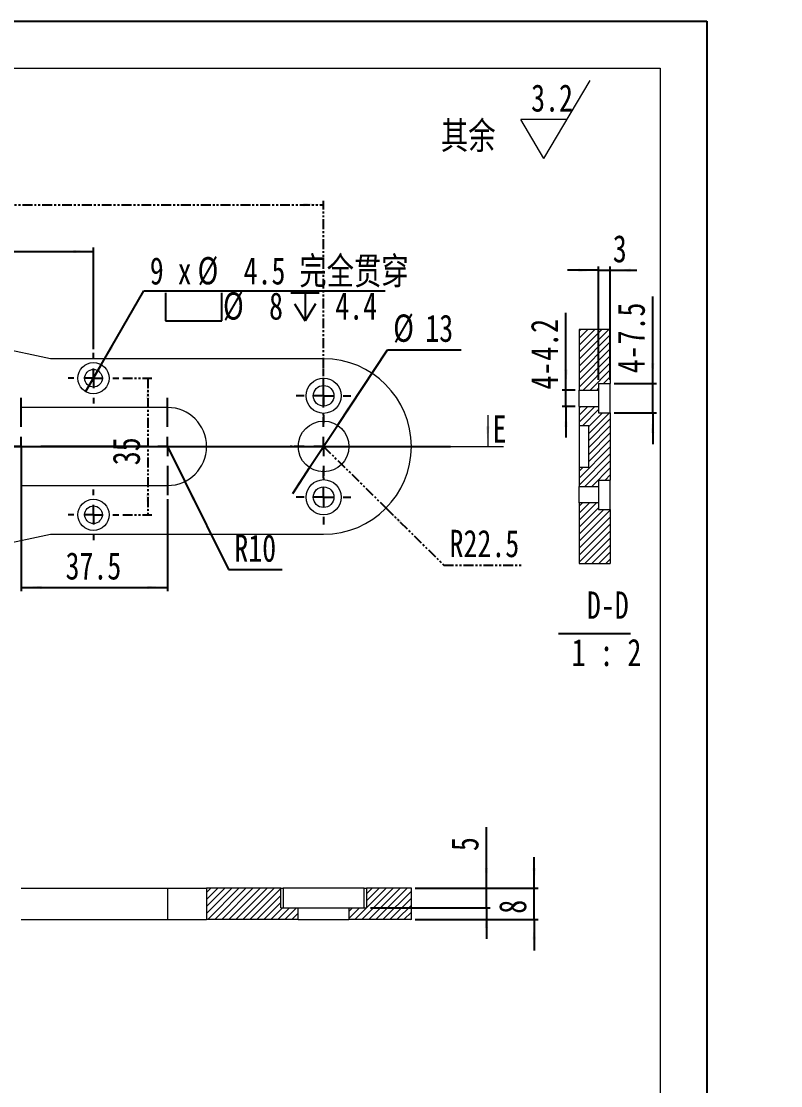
# Model space of a CAD drawing. Header units: millimetres. Extents: x 12 to 1086, y 8 to 1479.
# Drawn here: x 600 to 1086, y 797 to 1479 of the extents above; entities that cross this region are included whole.
import ezdxf

# ---------------------------------------------------------------- set-up
doc = ezdxf.new("R2010")
doc.units = ezdxf.units.MM
doc.linetypes.add('SLD-双点画线', pattern=[12.7, 6.35, -1.27, 1.27, -1.27, 1.27, -1.27])
doc.linetypes.add('SLD-实线', pattern=[0])
for name, color, linetype in [('双点划线层', 6, 'SLD-双点画线'), ('图框', 7, 'SLD-实线'), ('标注线', 4, 'SLD-实线')]:
    doc.layers.add(name, color=color, linetype=linetype)
doc.layers.add('粗实线', color=7, linetype='SLD-实线', lineweight=15)
doc.styles.add('SLDTEXTSTYLE0', font='HYSWLONGFANGSONG.TTF', dxfattribs={"bigfont": 'bigfont'})
doc.styles.add('SLDTEXTSTYLE3', font='HYSWLONGFANGSONG.TTF')
doc.dimstyles.new('SLDDIMSTYLE0', dxfattribs={"dimtxt": 17.5, "dimasz": 13, "dimexe": 0, "dimexo": 0.0625, "dimgap": 4.375, "dimtad": 1, "dimlfac": 2, "dimrnd": 1e-09, "dimzin": 12, "dimdsep": 46, "dimtxsty": 'SLDTEXTSTYLE3', "dimsah": 1, "dimcen": 0.09, "dimadec": 0, "dimazin": 3, "dimtol": 1, "dimtp": 0.25, "dimtm": 0.25, "dimtfac": 1, "dimtofl": 0, "dimtmove": 0, "dimatfit": 3, "dimfxl": 0, "dimfrac": 2, "dimtolj": 1, "dimarcsym": 0})
doc.dimstyles.new('SLDDIMSTYLE1', dxfattribs={"dimtxt": 17.5, "dimasz": 13, "dimexe": 0, "dimexo": 0.0625, "dimgap": 4.375, "dimtad": 0, "dimtih": 1, "dimtoh": 1, "dimdec": 3, "dimlfac": 2, "dimrnd": 1e-09, "dimzin": 12, "dimdsep": 46, "dimtxsty": 'SLDTEXTSTYLE3', "dimsah": 1, "dimcen": 0, "dimadec": 0, "dimazin": 3, "dimtfac": 1, "dimtdec": 3, "dimtofl": 0, "dimtmove": 0, "dimatfit": 3, "dimfxl": 0, "dimfrac": 2, "dimtolj": 1, "dimtzin": 12, "dimarcsym": 0})
doc.dimstyles.new('SLDDIMSTYLE2', dxfattribs={"dimtxt": 17.5, "dimasz": 13, "dimexe": 0, "dimexo": 0.0625, "dimgap": 4.375, "dimtad": 1, "dimdec": 3, "dimlfac": 2, "dimrnd": 1e-09, "dimzin": 12, "dimdsep": 46, "dimtxsty": 'SLDTEXTSTYLE3', "dimsah": 1, "dimcen": 0.09, "dimadec": 0, "dimazin": 3, "dimtfac": 1, "dimtdec": 3, "dimtofl": 0, "dimtmove": 0, "dimatfit": 3, "dimfxl": 0, "dimfrac": 2, "dimtolj": 1, "dimtzin": 12, "dimarcsym": 0})
doc.dimstyles.new('SLDDIMSTYLE4', dxfattribs={"dimtxt": 17.5, "dimasz": 13, "dimexe": 0, "dimexo": 0.0625, "dimgap": 4.375, "dimtad": 1, "dimdec": 3, "dimlfac": 2, "dimrnd": 1e-09, "dimzin": 12, "dimdsep": 46, "dimtxsty": 'SLDTEXTSTYLE3', "dimsah": 1, "dimcen": 0.09, "dimadec": 0, "dimazin": 3, "dimtfac": 1, "dimtdec": 3, "dimtmove": 0, "dimatfit": 0, "dimfxl": 0, "dimfrac": 2, "dimtolj": 1, "dimtzin": 12, "dimarcsym": 0})
doc.dimstyles.new('SLDDIMSTYLE6', dxfattribs={"dimtxt": 17.5, "dimasz": 13, "dimexe": 0, "dimexo": 0.0625, "dimgap": 4.375, "dimtad": 0, "dimtih": 1, "dimtoh": 1, "dimdec": 3, "dimlfac": 2, "dimrnd": 1e-09, "dimzin": 12, "dimdsep": 46, "dimtxsty": 'SLDTEXTSTYLE3', "dimsah": 1, "dimcen": 0, "dimadec": 0, "dimazin": 3, "dimtfac": 1, "dimtdec": 3, "dimtmove": 0, "dimatfit": 3, "dimfxl": 0, "dimfrac": 2, "dimtolj": 1, "dimtzin": 12, "dimarcsym": 0})
doc.dimstyles.new('SLDDIMSTYLE7', dxfattribs={"dimtxt": 17.5, "dimasz": 13, "dimexe": 0, "dimexo": 0.0625, "dimgap": 4.375, "dimtad": 0, "dimtih": 1, "dimtoh": 1, "dimdec": 0, "dimlfac": 2, "dimrnd": 1e-09, "dimzin": 12, "dimdsep": 46, "dimtxsty": 'SLDTEXTSTYLE3', "dimblk1": 'NONE', "dimsah": 1, "dimcen": 0, "dimadec": 0, "dimazin": 3, "dimtfac": 1, "dimtdec": 3, "dimtmove": 0, "dimatfit": 3, "dimldrblk": 'NONE', "dimfxl": 0, "dimfrac": 2, "dimtolj": 1, "dimtzin": 12, "dimarcsym": 0})

# ---------------------------------------------------------------- blocks, each defined once
blk = doc.blocks.new('SW_SFSYMBOL_0')
at = {"color": 0, "linetype": 'SLD-实线', "lineweight": 0}
for p, q in [((8.24, -25), (37.74, 25)), ((8.24, -25), (-6.5, 0)), ((22.99, 0), (-6.5, 0))]:
    blk.add_line(p, q, dxfattribs=at)
at = {"color": 0, "linetype": 'SLD-实线', "lineweight": 0, "insert": (0, 22.56), "char_height": 17.5, "attachment_point": 1, "style": 'SLDTEXTSTYLE3'}
blk.add_mtext('3.2', dxfattribs=at)
blk = doc.blocks.new('_D')
at = {"layer": '双点划线层'}
for p, q in [((155.86, 1283.91), (155.86, 1363.91)), ((155.86, 1361.41), (793.36, 1361.41)), ((793.36, 1231.41), (793.36, 1363.91))]:
    blk.add_line(p, q, dxfattribs=at)
for points in [[(155.86, 1361.41), (168.86, 1360.41), (168.86, 1362.41)], [(793.36, 1361.41), (780.36, 1362.41), (780.36, 1360.41)]]:
    blk.add_solid(points, dxfattribs=at)
at = {"layer": '双点划线层', "char_height": 17.5, "attachment_point": 1, "style": 'SLDTEXTSTYLE3'}
for s, insert in [(' ±0.05', (480.31, 1383.97, -9.75)), ('255', (449.61, 1383.97, -9.75))]:
    blk.add_mtext(s, dxfattribs=dict(at, insert=insert))
blk = doc.blocks.new('_D_1')
at = {"layer": '双点划线层'}
for p, q in [((793.36, 1206.41), (833.4, 1166.91)), ((833.4, 1166.91), (870.36, 1130.44)), ((870.36, 1130.44), (920.12, 1130.44))]:
    blk.add_line(p, q, dxfattribs=at)
blk.add_solid([(833.4, 1166.91), (841.95, 1157.07), (843.36, 1158.49)], dxfattribs=at)
at = {"layer": '双点划线层', "insert": (874.11, 1153, -9.75), "char_height": 17.5, "attachment_point": 1, "style": 'SLDTEXTSTYLE3'}
blk.add_mtext('R22.5', dxfattribs=at)
blk = doc.blocks.new('_D_5')
at = {"layer": '双点划线层'}
for p, q in [((664.61, 1250.16), (683.21, 1250.16)), ((680.71, 1250.16), (680.71, 1162.66)), ((664.61, 1162.66), (683.21, 1162.66))]:
    blk.add_line(p, q, dxfattribs=at)
for points in [[(680.71, 1250.16), (679.71, 1237.16), (681.71, 1237.16)], [(680.71, 1162.66), (681.71, 1175.66), (679.71, 1175.66)]]:
    blk.add_solid(points, dxfattribs=at)
at = {"layer": '双点划线层', "insert": (658.16, 1194.42, -9.75), "char_height": 17.5, "attachment_point": 1, "rotation": 90, "style": 'SLDTEXTSTYLE3'}
blk.add_mtext('35', dxfattribs=at)
blk = doc.blocks.new('_D_9')
at = {"layer": '标注线'}
for p, q in [((433.36, 1287.66), (433.36, 1333.91)), ((433.36, 1331.41), (645.86, 1331.41)), ((645.86, 1268.91), (645.86, 1333.91))]:
    blk.add_line(p, q, dxfattribs=at)
for points in [[(433.36, 1331.41), (446.36, 1330.41), (446.36, 1332.41)], [(645.86, 1331.41), (632.86, 1332.41), (632.86, 1330.41)]]:
    blk.add_solid(points, dxfattribs=at)
at = {"layer": '标注线', "insert": (526.26, 1353.97, -9.75), "char_height": 17.5, "attachment_point": 1, "style": 'SLDTEXTSTYLE3'}
blk.add_mtext('85', dxfattribs=at)
blk = doc.blocks.new('_D_14')
at = {"layer": '标注线'}
for p, q in [((802.3, 1219.98), (834.23, 1268.43)), ((834.23, 1268.43), (881.57, 1268.43)), ((784.42, 1192.85), (802.3, 1219.98)), ((784.42, 1192.85), (773.42, 1176.15))]:
    blk.add_line(p, q, dxfattribs=at)
for points in [[(802.3, 1219.98), (810.29, 1230.29), (808.62, 1231.39)], [(784.42, 1192.85), (776.43, 1182.54), (778.1, 1181.44)]]:
    blk.add_solid(points, dxfattribs=at)
at = {"layer": '标注线', "char_height": 17.5, "attachment_point": 1, "style": 'SLDTEXTSTYLE3'}
for s, insert in [('%%c', (837.98, 1291.06, -9.75)), ('13', (858.55, 1290.99, -9.75))]:
    blk.add_mtext(s, dxfattribs=dict(at, insert=insert))
blk = doc.blocks.new('_D_15')
at = {"layer": '标注线'}
for p, q in [((599.61, 1203.91), (599.61, 1113.6)), ((693.36, 1172.66), (693.36, 1113.6)), ((599.61, 1116.1), (693.36, 1116.1))]:
    blk.add_line(p, q, dxfattribs=at)
for points in [[(599.61, 1116.1), (612.61, 1115.1), (612.61, 1117.1)], [(693.36, 1116.1), (680.36, 1117.1), (680.36, 1115.1)]]:
    blk.add_solid(points, dxfattribs=at)
at = {"layer": '标注线', "insert": (627.98, 1138.65, -9.75), "char_height": 17.5, "attachment_point": 1, "style": 'SLDTEXTSTYLE3'}
blk.add_mtext('37.5', dxfattribs=at)
blk = doc.blocks.new('SW_SYMBOL_HOLE_SPOT')
at = {"layer": '标注线', "color": 0}
for p, q in [((0, 4375), (0, 375)), ((8000, 375), (8000, 4375)), ((0, 375), (8000, 375))]:
    blk.add_line(p, q, dxfattribs=at)
blk = doc.blocks.new('SW_SYMBOL_HOLE_DEPTH')
at = {"layer": '标注线', "color": 0}
for p, q in [((0, 4375), (4000, 4375)), ((2000, 4375), (2000, 375)), ((500, 2775), (2000, 375)), ((3500, 2775), (2000, 375))]:
    blk.add_line(p, q, dxfattribs=at)
blk = doc.blocks.new('_D_20')
at = {"layer": '标注线'}
for p, q in [((650.87, 1258.82), (678.23, 1306.16)), ((678.23, 1306.16), (832.73, 1306.16)), ((640.86, 1241.51), (650.87, 1258.82))]:
    blk.add_line(p, q, dxfattribs=at)
blk.add_solid([(650.87, 1258.82), (658.24, 1269.58), (656.51, 1270.58)], dxfattribs=at)
at = {"layer": '标注线', "xscale": 0.004511737089201878, "yscale": 0.004511737089201878, "zscale": 0.004511737089201878}
for name, p in [('SW_SYMBOL_HOLE_SPOT', (692.1, 1285.26)), ('SW_SYMBOL_HOLE_DEPTH', (772.45, 1285.26))]:
    blk.add_blockref(name, p, dxfattribs=at)
at = {"layer": '标注线', "char_height": 17.5, "attachment_point": 1}
for s, insert, style in [(' 4.5 \\M+18AAE\\M+19153贯\\M+190FA', (733.18, 1327.79, -9.75), 'SLDTEXTSTYLE0'), ('9 x ', (681.98, 1327.79, -9.75), 'SLDTEXTSTYLE3'), ('%%c', (712.61, 1327.86, -9.75), 'SLDTEXTSTYLE3'), ('%%c', (728.91, 1305.29, -9.75), 'SLDTEXTSTYLE3'), (' 8 ', (749.49, 1305.22, -9.75), 'SLDTEXTSTYLE3'), (' 4.4', (791.94, 1305.22, -9.75), 'SLDTEXTSTYLE3')]:
    blk.add_mtext(s, dxfattribs=dict(at, insert=insert, style=style))
blk = doc.blocks.new('_NONE')
blk = doc.blocks.new('_D_21')
at = {"layer": '标注线'}
for p, q in [((693.36, 1206.41), (704.45, 1184.01)), ((704.45, 1184.01), (732.4, 1127.49)), ((732.4, 1127.49), (766.82, 1127.49))]:
    blk.add_line(p, q, dxfattribs=at)
blk.add_solid([(704.45, 1184.01), (709.31, 1171.91), (711.11, 1172.8)], dxfattribs=at)
at = {"layer": '标注线', "insert": (736.15, 1150.05, -9.75), "char_height": 17.5, "attachment_point": 1, "style": 'SLDTEXTSTYLE3'}
blk.add_mtext('R10', dxfattribs=at)
blk = doc.blocks.new('SW_CENTERMARKSYMBOL_0')
at = {"layer": '双点划线层', "color": 0}
for p, q in [((0, 12.5), (0, 17.5)), ((-12.5, 0), (-17.5, 0)), ((0, 0), (-6.25, 0)), ((0, 0), (0, 6.25)), ((0, 0), (0, -6.25)), ((0, 0), (6.25, 0)), ((12.5, 0), (17.5, 0)), ((0, -12.5), (0, -17.5))]:
    blk.add_line(p, q, dxfattribs=at)
blk = doc.blocks.new('SW_CENTERMARKSYMBOL_1')
at = {"layer": '双点划线层', "color": 0}
for p, q in [((0, 12.5), (0, 17.5)), ((-12.5, 0), (-17.5, 0)), ((0, 0), (-6.25, 0)), ((0, 0), (0, 6.25)), ((0, 0), (0, -6.25)), ((0, 0), (6.25, 0)), ((12.5, 0), (17.5, 0)), ((0, -12.5), (0, -17.5))]:
    blk.add_line(p, q, dxfattribs=at)
blk = doc.blocks.new('SW_CENTERMARKSYMBOL_3')
at = {"layer": '双点划线层', "color": 0}
for p, q in [((0, 12.5), (0, 22.5)), ((-12.5, 0), (-22.5, 0)), ((0, 0), (-6.25, 0)), ((0, 0), (0, 6.25)), ((0, 0), (0, -6.25)), ((0, 0), (6.25, 0)), ((12.5, 0), (22.5, 0)), ((0, -12.5), (0, -22.5))]:
    blk.add_line(p, q, dxfattribs=at)
blk = doc.blocks.new('SW_CENTERMARKSYMBOL_4')
at = {"layer": '双点划线层', "color": 0}
for p, q in [((0, 12.5), (0, 16.25)), ((-12.5, 0), (-16.25, 0)), ((0, 0), (-6.25, 0)), ((0, 0), (0, 6.25)), ((0, 0), (0, -6.25)), ((0, 0), (6.25, 0)), ((12.5, 0), (16.25, 0)), ((0, -12.5), (0, -16.25))]:
    blk.add_line(p, q, dxfattribs=at)
blk = doc.blocks.new('SW_CENTERMARKSYMBOL_5')
at = {"layer": '双点划线层', "color": 0}
for p, q in [((0, 12.5), (0, 16.25)), ((-12.5, 0), (-16.25, 0)), ((0, 0), (-6.25, 0)), ((0, 0), (0, 6.25)), ((0, 0), (0, -6.25)), ((0, 0), (6.25, 0)), ((12.5, 0), (16.25, 0)), ((0, -12.5), (0, -16.25))]:
    blk.add_line(p, q, dxfattribs=at)
blk = doc.blocks.new('SW_CENTERMARKSYMBOL_18')
at = {"layer": '标注线', "color": 0}
for p, q in [((-93.75, 12.5), (-93.75, 31.25)), ((0, 12.5), (0, 31.25)), ((-106.25, 0), (-125, 0)), ((-93.75, 0), (-100, 0)), ((-93.75, 0), (-93.75, 6.25)), ((-93.75, 0), (-93.75, -6.25)), ((-93.75, 0), (-87.5, 0)), ((-81.25, 0), (-62.5, 0)), ((-12.5, 0), (-81.25, 0)), ((-12.5, 0), (-31.25, 0)), ((0, 0), (-6.25, 0)), ((0, 0), (0, 6.25)), ((0, 0), (0, -6.25)), ((0, 0), (6.25, 0)), ((12.5, 0), (31.25, 0)), ((-93.75, -12.5), (-93.75, -31.25)), ((0, -12.5), (0, -31.25))]:
    blk.add_line(p, q, dxfattribs=at)
blk = doc.blocks.new('_D_46')
at = {"layer": '标注线'}
for p, q in [((969.61, 1319.4), (949.61, 1319.4)), ((969.61, 1249.23), (969.61, 1321.9)), ((969.61, 1319.4), (977.11, 1319.4)), ((977.11, 1249.23), (977.11, 1321.9)), ((977.11, 1319.4), (994.06, 1319.4))]:
    blk.add_line(p, q, dxfattribs=at)
for points in [[(969.61, 1319.4), (956.61, 1320.4), (956.61, 1318.4)], [(977.11, 1319.4), (990.11, 1318.4), (990.11, 1320.4)]]:
    blk.add_solid(points, dxfattribs=at)
at = {"layer": '标注线', "insert": (978.72, 1341.96, 213.65), "char_height": 17.5, "attachment_point": 1, "style": 'SLDTEXTSTYLE3'}
blk.add_mtext('3', dxfattribs=at)
blk = doc.blocks.new('_D_47')
at = {"layer": '标注线'}
for p, q in [((948.71, 1242.6), (948.71, 1292.08)), ((954.61, 1242.6), (946.21, 1242.6)), ((948.71, 1232.1), (948.71, 1242.6)), ((954.61, 1232.1), (946.21, 1232.1)), ((948.71, 1232.1), (948.71, 1212.1))]:
    blk.add_line(p, q, dxfattribs=at)
for points in [[(948.71, 1242.6), (949.71, 1255.6), (947.71, 1255.6)], [(948.71, 1232.1), (947.71, 1219.1), (949.71, 1219.1)]]:
    blk.add_solid(points, dxfattribs=at)
at = {"layer": '标注线', "char_height": 17.5, "attachment_point": 1, "rotation": 90, "style": 'SLDTEXTSTYLE3'}
for s, insert in [('4.2', (926.15, 1261.41, 213.65)), ('4-', (926.15, 1242.94, 213.65))]:
    blk.add_mtext(s, dxfattribs=dict(at, insert=insert))
blk = doc.blocks.new('_D_48')
at = {"layer": '标注线'}
for p, q in [((1004.29, 1246.73), (1004.29, 1302.52)), ((979.61, 1246.73), (1006.79, 1246.73)), ((1004.29, 1227.98), (1004.29, 1246.73)), ((979.61, 1227.98), (1006.79, 1227.98)), ((1004.29, 1227.98), (1004.29, 1207.98))]:
    blk.add_line(p, q, dxfattribs=at)
for points in [[(1004.29, 1246.73), (1005.29, 1259.73), (1003.29, 1259.73)], [(1004.29, 1227.98), (1003.29, 1214.98), (1005.29, 1214.98)]]:
    blk.add_solid(points, dxfattribs=at)
at = {"layer": '标注线', "char_height": 17.5, "attachment_point": 1, "rotation": 90, "style": 'SLDTEXTSTYLE3'}
for s, insert in [('7.5', (981.73, 1271.87, 213.65)), ('4-', (981.73, 1253.4, 213.65))]:
    blk.add_mtext(s, dxfattribs=dict(at, insert=insert))
blk = doc.blocks.new('SW_NOTE_4')
at = {"layer": '标注线', "color": 0}
blk.add_line((-9.95, -4.28), (36.06, -4.28), dxfattribs=at)
at = {"layer": '标注线', "color": 0, "char_height": 17.5, "attachment_point": 2, "style": 'SLDTEXTSTYLE3'}
for s, insert in [('D-D', (21.6, 22.56)), (' 1 : 2', (16.3, -7.77))]:
    blk.add_mtext(s, dxfattribs=dict(at, insert=insert))
blk = doc.blocks.new('_D_49')
at = {"layer": '标注线'}
for p, q in [((928.32, 923.23), (928.32, 943.23)), ((852.11, 923.23), (930.82, 923.23)), ((928.32, 903.23), (928.32, 923.23)), ((852.11, 903.23), (930.82, 903.23)), ((928.32, 903.23), (928.32, 883.23))]:
    blk.add_line(p, q, dxfattribs=at)
for points in [[(928.32, 923.23), (929.32, 936.23), (927.32, 936.23)], [(928.32, 903.23), (927.32, 890.23), (929.32, 890.23)]]:
    blk.add_solid(points, dxfattribs=at)
at = {"layer": '标注线', "insert": (905.76, 906.89, 37.75), "char_height": 17.5, "attachment_point": 1, "rotation": 90, "style": 'SLDTEXTSTYLE3'}
blk.add_mtext('8', dxfattribs=at)
blk = doc.blocks.new('_D_50')
at = {"layer": '标注线'}
for p, q in [((897.68, 923.23), (897.68, 962.4)), ((852.11, 923.23), (900.18, 923.23)), ((897.68, 910.73), (897.68, 923.23)), ((823.36, 910.73), (900.18, 910.73)), ((897.68, 910.73), (897.68, 890.73))]:
    blk.add_line(p, q, dxfattribs=at)
for points in [[(897.68, 923.23), (898.68, 936.23), (896.68, 936.23)], [(897.68, 910.73), (896.68, 897.73), (898.68, 897.73)]]:
    blk.add_solid(points, dxfattribs=at)
at = {"layer": '标注线', "insert": (875.12, 947.06, 37.75), "char_height": 17.5, "attachment_point": 1, "rotation": 90, "style": 'SLDTEXTSTYLE3'}
blk.add_mtext('5', dxfattribs=at)

msp = doc.modelspace()

# ---------------------------------------------------------------- hatches: boundary and pattern name
at = {"linetype": 'SLD-实线', "lineweight": 0}
h = msp.add_hatch(dxfattribs=at)
h.set_pattern_fill('ANSI31', style=0)
h.paths.add_polyline_path([(977.114561, 1281.414998), (957.114561, 1281.414998), (957.114561, 1242.600919), (969.614561, 1242.600919), (969.614561, 1246.725919), (977.114561, 1246.725919)], flags=0)
h = msp.add_hatch(dxfattribs=at)
h.set_pattern_fill('ANSI31', style=0)
h.paths.add_polyline_path([(969.614561, 1232.100919), (957.114561, 1232.100919), (957.114561, 1219.906893), (963.364561, 1219.906893), (963.364561, 1192.923102), (957.114561, 1192.923102), (957.114561, 1180.729076), (969.614561, 1180.729076), (969.614561, 1184.854076), (977.114561, 1184.854076), (977.114561, 1227.975919), (969.614561, 1227.975919)], flags=0)
h = msp.add_hatch(dxfattribs=at)
h.set_pattern_fill('ANSI31', style=0)
h.paths.add_polyline_path([(969.614561, 1170.229076), (957.114561, 1170.229076), (957.114561, 1131.414998), (977.114561, 1131.414998), (977.114561, 1166.104076), (969.614561, 1166.104076)], flags=0)
h = msp.add_hatch(dxfattribs=at)
h.set_pattern_fill('ANSI31', style=0)
h.paths.add_polyline_path([(718.362005, 903.229437), (777.112005, 903.229437), (777.112005, 910.729437), (765.862005, 910.729437), (765.862005, 923.229437), (718.362005, 923.229437)], flags=0)
h = msp.add_hatch(dxfattribs=at)
h.set_pattern_fill('ANSI31', style=0)
h.paths.add_polyline_path([(809.612005, 903.229437), (849.612005, 903.229437), (849.612005, 923.229437), (820.862005, 923.229437), (820.862005, 910.729437), (809.612005, 910.729437)], flags=0)

# ---------------------------------------------------------------- linework, layer by layer
at = {"color": 7, "linetype": 'SLD-实线', "lineweight": 15}
for p, q in [((618.362007, 1262.665), (530.862006, 1281.414996)), ((957.114561, 1281.414998), (957.114561, 1242.600919)), ((977.114561, 1281.414998), (957.114561, 1281.414998)), ((977.114561, 1281.414998), (977.114561, 1246.725919)), ((793.361989, 1262.665), (618.362007, 1262.665)), ((957.114561, 1242.600919), (969.614561, 1242.600919)), ((957.114561, 1232.100919), (957.114561, 1242.600919)), ((969.614561, 1246.725919), (977.114561, 1246.725919)), ((969.614561, 1246.725919), (969.614561, 1242.600919)), ((969.614561, 1242.600919), (969.614561, 1232.100919)), ((977.114561, 1227.975919), (977.114561, 1246.725919)), ((693.36201, 1231.414997), (599.612006, 1231.414997)), ((957.114561, 1232.100919), (969.614561, 1232.100919)), ((957.114561, 1232.100919), (957.114561, 1219.906893)), ((969.614561, 1232.100919), (969.614561, 1227.975919)), ((969.614561, 1227.975919), (977.114561, 1227.975919)), ((977.114561, 1227.975919), (977.114561, 1184.854076)), ((957.114561, 1219.906893), (957.114561, 1192.923102)), ((957.114561, 1219.906893), (963.364561, 1219.906893)), ((963.364561, 1192.923102), (963.364561, 1219.906893)), ((963.364561, 1192.923102), (957.114561, 1192.923102)), ((957.114561, 1192.923102), (957.114561, 1180.729076)), ((599.612006, 1181.414998), (693.36201, 1181.414998)), ((957.114561, 1180.729076), (969.614561, 1180.729076)), ((957.114561, 1170.229076), (957.114561, 1180.729076)), ((969.614561, 1184.854076), (977.114561, 1184.854076)), ((969.614561, 1184.854076), (969.614561, 1180.729076)), ((969.614561, 1180.729076), (969.614561, 1170.229076)), ((977.114561, 1166.104076), (977.114561, 1184.854076)), ((957.114561, 1170.229076), (957.114561, 1131.414998)), ((969.614561, 1170.229076), (957.114561, 1170.229076)), ((969.614561, 1170.229076), (969.614561, 1166.104076)), ((969.614561, 1166.104076), (977.114561, 1166.104076)), ((977.114561, 1166.104076), (977.114561, 1131.414998)), ((530.862006, 1131.414999), (618.362007, 1150.164995)), ((618.362007, 1150.164995), (793.361989, 1150.164995)), ((957.114561, 1131.414998), (977.114561, 1131.414998)), ((599.612005, 923.229437), (693.362005, 923.229437)), ((693.362005, 923.229437), (693.362005, 903.229437)), ((693.362005, 923.229437), (718.362005, 923.229437)), ((718.362005, 923.229437), (718.362005, 903.229437)), ((765.862005, 923.229437), (718.362005, 923.229437)), ((765.862005, 910.729437), (765.862005, 923.229437)), ((765.862005, 923.229437), (767.452914, 923.229437)), ((767.452914, 923.229437), (767.452914, 910.729437)), ((819.271096, 923.229437), (767.452914, 923.229437)), ((819.271096, 910.729437), (819.271096, 923.229437)), ((819.271096, 923.229437), (820.862005, 923.229437)), ((820.862005, 923.229437), (820.862005, 910.729437)), ((849.612005, 923.229437), (820.862005, 923.229437)), ((849.612005, 903.229437), (849.612005, 923.229437)), ((765.862005, 910.729437), (777.112005, 910.729437)), ((777.112005, 903.229437), (777.112005, 910.729437)), ((777.112005, 910.729437), (809.612005, 910.729437)), ((809.612005, 910.729437), (809.612005, 903.229437)), ((809.612005, 910.729437), (820.862005, 910.729437)), ((599.612005, 903.229437), (693.362005, 903.229437)), ((693.362005, 903.229437), (718.362005, 903.229437)), ((777.112005, 903.229437), (718.362005, 903.229437)), ((777.112005, 903.229437), (809.612005, 903.229437)), ((849.612005, 903.229437), (809.612005, 903.229437))]:
    msp.add_line(p, q, dxfattribs=at)
at = {"color": 7, "linetype": 'SLD-实线', "lineweight": 0}
for p, q in [((898.596767, 1226.414998), (898.596767, 1206.414998)), ((90.674184, 1206.414998), (908.596767, 1206.414998))]:
    msp.add_line(p, q, dxfattribs=at)
at = {"color": 7, "linetype": 'SLD-实线', "lineweight": 15}
for centre, radius in [((645.862005, 1250.164998), 10), ((645.862005, 1250.164998), 5.625), ((793.362005, 1238.914998), 11.25), ((793.362005, 1238.914998), 6.625), ((793.362005, 1206.414998), 16.25), ((793.362005, 1173.914998), 11.25), ((793.362005, 1173.914998), 6.625), ((645.862005, 1162.664998), 10), ((645.862005, 1162.664998), 5.625)]:
    msp.add_circle(centre, radius, dxfattribs=at)
for centre, radius in [((793.362005, 1206.414998), 56.25), ((693.362005, 1206.414998), 25)]:
    msp.add_arc(centre, radius, 270, 90, dxfattribs=at)
at = {"color": 7, "linetype": 'SLD-实线', "lineweight": 0}
msp.add_solid([(898.596767, 1206.414998), (899.596767, 1219.414998), (897.596767, 1219.414998)], dxfattribs=at)
at = {"layer": '图框'}
for p, q in [((12.5, 1479), (1039, 1479)), ((1039, 1479), (1039, 7.5))]:
    msp.add_line(p, q, dxfattribs=at)
at = {"layer": '标注线'}
msp.add_open_spline([(90.674184, 1206.414998), (482.706794, 1206.414998), (874.739405, 1206.414998)], degree=2, dxfattribs=at)
at = {"layer": '粗实线'}
for p, q in [((74, 1449), (1009, 1449)), ((1009, 1449), (1009, 39))]:
    msp.add_line(p, q, dxfattribs=at)

# ---------------------------------------------------------------- block references
at = {"color": 7, "linetype": 'SLD-实线', "lineweight": 0}
msp.add_blockref('SW_SFSYMBOL_0', (926.376457, 1416.025847), dxfattribs=at)
at = {"layer": '双点划线层'}
for name, p in [('SW_CENTERMARKSYMBOL_5', (645.862005, 1250.164998)), ('SW_CENTERMARKSYMBOL_0', (793.362005, 1238.914998)), ('SW_CENTERMARKSYMBOL_3', (793.362005, 1206.414998)), ('SW_CENTERMARKSYMBOL_1', (793.362005, 1173.914998)), ('SW_CENTERMARKSYMBOL_4', (645.862005, 1162.664998))]:
    msp.add_blockref(name, p, dxfattribs=at)
at = {"layer": '标注线'}
for name, p in [('SW_CENTERMARKSYMBOL_18', (693.362005, 1206.414998)), ('SW_NOTE_4', (953.924758, 1090.913925))]:
    msp.add_blockref(name, p, dxfattribs=at)

# ---------------------------------------------------------------- texts
at = {"color": 7, "linetype": 'SLD-实线', "lineweight": 0, "insert": (868.572326, 1414.510576), "char_height": 17.5, "attachment_point": 1, "style": 'SLDTEXTSTYLE0'}
msp.add_mtext('\\M+191B4\\M+1975D', dxfattribs=at)
at = {"color": 7, "linetype": 'Continuous', "insert": (901.652218, 1226.414998), "char_height": 17.5, "attachment_point": 1, "style": 'SLDTEXTSTYLE3'}
msp.add_mtext('E', dxfattribs=at)

# ---------------------------------------------------------------- dimensions: what is measured, and where the dimension line sits
at = {"layer": '双点划线层'}
dim = msp.add_linear_dim(base=(793.362005, 1361.414998), p1=(155.862005, 1281.414998), p2=(793.362005, 1228.914998), dimstyle='SLDDIMSTYLE0', dxfattribs=at)
dim.commit()
dim.dimension.update_dxf_attribs({"geometry": '_D', "text_midpoint": (491.789659, 1361.414998), "dimtype": 160})
dim = msp.add_linear_dim(base=(680.714426, 1162.664998), p1=(662.112005, 1250.164998), p2=(662.112005, 1162.664998), angle=90, dimstyle='SLDDIMSTYLE2', dxfattribs=at)
dim.commit()
dim.dimension.update_dxf_attribs({"geometry": '_D_5', "text_midpoint": (680.714426, 1205.926255), "dimtype": 160})
dim = msp.add_radius_dim(center=(793.362005, 1206.414998), mpoint=(833.40325, 1166.908528), dimstyle='SLDDIMSTYLE1', dxfattribs=at)
dim.commit()
dim.dimension.update_dxf_attribs({"geometry": '_D_1', "text_midpoint": (897.11592, 1141.272782), "dimtype": 164})
at = {"layer": '标注线'}
for base, p1, p2, dimstyle, picture, middle in [((645.862005, 1331.414998), (433.362005, 1285.164998), (645.862005, 1266.414998), 'SLDDIMSTYLE2', '_D_9', (537.755034, 1331.414998)), ((977.114561, 1319.401318), (969.614561, 1246.725919), (977.114561, 1246.725919), 'SLDDIMSTYLE4', '_D_46', (986.391546, 1319.401318)), ((693.362005, 1116.095288), (599.612005, 1206.414998), (693.362005, 1175.164998), 'SLDDIMSTYLE2', '_D_15', (647.142211, 1116.095288))]:
    dim = msp.add_linear_dim(base=base, p1=p1, p2=p2, dimstyle=dimstyle, dxfattribs=at)
    dim.commit()
    dim.dimension.update_dxf_attribs({"geometry": picture, "text_midpoint": middle, "dimtype": 160})
dim = msp.add_diameter_dim_2p(p1=(640.857437, 1241.507383), p2=(650.866573, 1258.822613), text='<> x %%c 4.5 完全贯穿\\P{\\fGDT;v}%%c 8 {\\fGDT;x} 4.4\\P', dimstyle='SLDDIMSTYLE7', override={"dimpost": '<>'}, dxfattribs=at)
dim.commit()
dim.dimension.update_dxf_attribs({"geometry": '_D_20', "text_midpoint": (757.357207, 1305.229991), "dimtype": 163})
for base, p1, p2, picture, middle in [((1004.289145, 1246.725919), (977.114561, 1227.975919), (977.114561, 1246.725919), '_D_48', (1004.289145, 1277.963506)), ((948.712919, 1242.600919), (957.114561, 1232.100919), (957.114561, 1242.600919), '_D_47', (948.712919, 1267.50818))]:
    dim = msp.add_linear_dim(base=base, p1=p1, p2=p2, angle=90, text='4-<>', dimstyle='SLDDIMSTYLE4', dxfattribs=at)
    dim.commit()
    dim.dimension.update_dxf_attribs({"geometry": picture, "text_midpoint": middle, "dimtype": 160})
dim = msp.add_diameter_dim_2p(p1=(802.30364, 1219.983699), p2=(784.42037, 1192.846296), dimstyle='SLDDIMSTYLE6', dxfattribs=at)
dim.commit()
dim.dimension.update_dxf_attribs({"geometry": '_D_14', "text_midpoint": (859.775784, 1281.857059), "dimtype": 163})
dim = msp.add_radius_dim(center=(693.362005, 1206.414998), mpoint=(704.446128, 1184.006468), dimstyle='SLDDIMSTYLE1', dxfattribs=at)
dim.commit()
dim.dimension.update_dxf_attribs({"geometry": '_D_21', "text_midpoint": (751.487003, 1138.320462), "dimtype": 164})
for base, p1, picture, middle in [((897.676068, 923.229437), (820.862005, 910.729437), '_D_50', (897.676068, 954.727098)), ((928.318844, 923.229437), (849.612005, 903.229437), '_D_49', (928.318844, 914.551014))]:
    dim = msp.add_linear_dim(base=base, p1=p1, p2=(849.612005, 923.229437), angle=90, dimstyle='SLDDIMSTYLE4', dxfattribs=at)
    dim.commit()
    dim.dimension.update_dxf_attribs({"geometry": picture, "text_midpoint": middle, "dimtype": 160})

doc.saveas('drawing.dxf')
